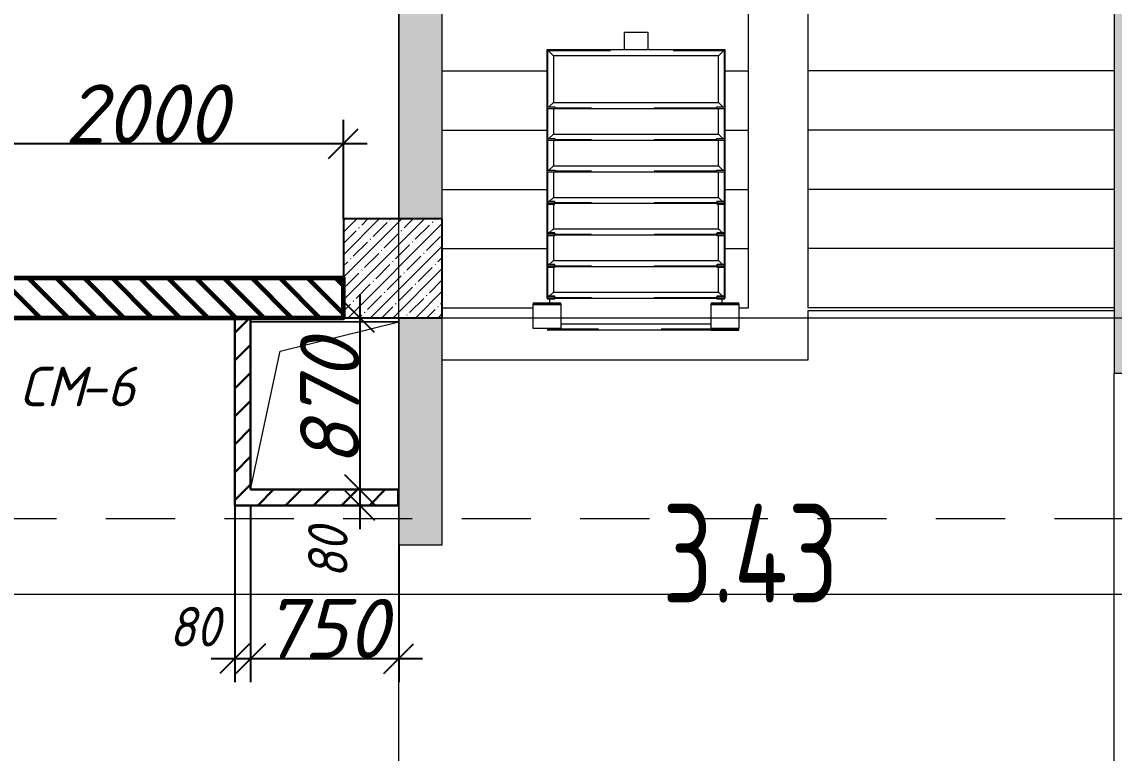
# Model space of a CAD drawing. Header units: millimetres. Extents: x 12986 to 523328, y -9759 to 30092.
# Drawn here: x 514733 to 520261, y 7326 to 11029 of the extents above; entities that cross this region are included whole.
import ezdxf

# ---------------------------------------------------------------- set-up
doc = ezdxf.new("R2010")
doc.units = ezdxf.units.MM
doc.linetypes.add('01 Штриховая _4 мм_', pattern=[600, 350, -250])
doc.linetypes.add('Штрих', pattern=[635, 317.5, -317.5])
for name, color, linetype, lineweight in [('1) ПГП Зеленый', 3, 'Continuous', 30), ('3) РАсчет Зел', 3, 'Continuous', 30), ('5) Блок ячеистый', 160, 'Continuous', 60), ('A-ANNO-DIMS', 7, 'Continuous', 9), ('A-AREA-IDEN', 7, 'Continuous', 9), ('A-FLOR', 7, 'Continuous', 9), ('A-GENM', 7, 'Continuous', 9), ('A-GENM-1', 7, 'Continuous', 25), ('A-GENM-HDLN', 7, 'Штрих', 5), ('A-GENM-IDEN', 7, 'Continuous', 9), ('A-WALL-FNSH-2', 7, 'Continuous', 5), ('G-ANNO-SYMB-1', 7, '01 Штриховая _4 мм_', 9), ('I-WALL', 7, 'Continuous', 5), ('S-COLS', 7, 'Continuous', 9), ('S-COLS-1', 7, 'Continuous', 5), ('S-COLS-2', 7, 'Continuous', 25), ('S-STRS-1', 7, 'Continuous', 9), ('Оси-1', 7, 'Continuous', 20)]:
    doc.layers.add(name, color=color, linetype=linetype, lineweight=lineweight)
for name, color, linetype, lineweight, true_color in [('A-WALL-3', 7, 'Continuous', 5, 0x000000), ('A-WALL-4', 7, 'Continuous', 25, 0x000000), ('A-WALL-FNSH-3', 7, 'Continuous', 13, 0x008000), ('A-WALL-PATT-2', 7, 'Continuous', 5, 0xce0000)]:
    doc.layers.add(name, color=color, linetype=linetype, lineweight=lineweight, true_color=true_color)
doc.styles.add('ISOCPEUR_I_2', font='isocpeui.ttf', dxfattribs={"height": 300})
doc.styles.add('ISOCPEUR_I_3', font='isocpeui.ttf', dxfattribs={"width": 0.9, "height": 200})
doc.styles.add('СПДС', font='ГОСТ тип А.ttf', dxfattribs={"width": 0.9})
doc.dimstyles.new('ISO-2_0_0_9К_СРЕДНИЙ_1', dxfattribs={"dimscale": 304.8, "dimtxt": 199.196235, "dimasz": 0.492126, "dimexe": 0.393701, "dimexo": 0, "dimgap": 0, "dimtad": 1, "dimdec": 0, "dimzin": 0, "dimdsep": 46, "dimtxsty": 'ISOCPEUR_I_3', "dimblk1": 'OBLIQUE', "dimblk2": 'OBLIQUE', "dimsah": 1, "dimcen": 0.09, "dimdle": 0.393701, "dimazin": 0, "dimtfac": 1, "dimtdec": 4, "dimtix": 1, "dimtmove": 2, "dimatfit": 3, "dimfxl": 1, "dimtvp": 1, "dimtolj": 1, "dimtzin": 0, "dimarcsym": 2})
doc.dimstyles.new('ISO-2_0_0_9К_СРЕДНИЙ_2', dxfattribs={"dimscale": 304.8, "dimtxt": 199.196235, "dimasz": 0.492126, "dimexe": 0.393701, "dimexo": 0, "dimgap": 0, "dimtad": 1, "dimdec": 0, "dimzin": 0, "dimdsep": 46, "dimtxsty": 'ISOCPEUR_I_2', "dimblk1": 'OBLIQUE', "dimblk2": 'OBLIQUE', "dimsah": 1, "dimcen": 0.09, "dimdle": 0.393701, "dimazin": 0, "dimtfac": 1, "dimtdec": 4, "dimtix": 1, "dimtmove": 0, "dimatfit": 3, "dimfxl": 1, "dimtvp": 1, "dimtolj": 1, "dimtzin": 0, "dimarcsym": 2})
pattern_1 = [(45, (395430.81, -3869.25), (-57.024626, 57.024626), []), (45, (395487.83, -3869.25), (-57.024626, 57.024626), [100.806, -20.161, 3.353, -16.808])]
pattern_2 = [(45, (395430.81, -3869.25), (-70.71068, 70.71068), [])]

# ---------------------------------------------------------------- blocks, each defined once
blk = doc.blocks.new('ОМ_Полоса_Трапеция прямоугольная_Прокат_ГОСТ 103-2006 - ОМ_Полоса_Трапеция прямоугольная_Прокат_ГОСТ 103-2006-21111644-АР1_1_Кладочный план 3 этажа')
at = {"layer": 'A-GENM'}
for p, q in [((122820, 14457.4), (122820, 14467.4)), ((122820, 14467.4), (122860, 14467.4)), ((122860, 14457.4), (122820, 14457.4)), ((122860, 14467.4), (122860, 14457.4))]:
    blk.add_line(p, q, dxfattribs=at)
blk = doc.blocks.new('ОМ_Полоса_Трапеция прямоугольная_Прокат_ГОСТ 103-2006 - ОМ_Полоса_Трапеция прямоугольная_Прокат_ГОСТ 103-2006-V3-АР1_1_Кладочный план 3 этажа')
at = {"layer": 'A-GENM-1'}
for p, q in [((122820, 13987.4), (122820, 13977.4)), ((122860, 13987.4), (122820, 13987.4)), ((122860, 13977.4), (122860, 13987.4)), ((122820, 13977.4), (122860, 13977.4))]:
    blk.add_line(p, q, dxfattribs=at)
blk = doc.blocks.new('ОМ_Полоса_Трапеция прямоугольная_Прокат_ГОСТ 103-2006 - ОМ_Полоса_Трапеция прямоугольная_Прокат_ГОСТ 103-2006-V4-АР1_1_Кладочный план 3 этажа')
at = {"layer": 'A-GENM-1'}
for p, q in [((122820, 13827.4), (122820, 13817.4)), ((122860, 13827.4), (122820, 13827.4)), ((122860, 13817.4), (122860, 13827.4)), ((122820, 13817.4), (122860, 13817.4))]:
    blk.add_line(p, q, dxfattribs=at)
blk = doc.blocks.new('ОМ_Полоса_Трапеция прямоугольная_Прокат_ГОСТ 103-2006 - ОМ_Полоса_Трапеция прямоугольная_Прокат_ГОСТ 103-2006-V5-АР1_1_Кладочный план 3 этажа')
at = {"layer": 'A-GENM-1'}
for p, q in [((122820, 13667.4), (122820, 13657.4)), ((122860, 13667.4), (122820, 13667.4)), ((122820, 13657.4), (122860, 13657.4)), ((122860, 13657.4), (122860, 13667.4))]:
    blk.add_line(p, q, dxfattribs=at)
blk = doc.blocks.new('ОМ_Полоса_Трапеция прямоугольная_Прокат_ГОСТ 103-2006 - ОМ_Полоса_Трапеция прямоугольная_Прокат_ГОСТ 103-2006-V6-АР1_1_Кладочный план 3 этажа')
at = {"layer": 'A-GENM-1'}
for p, q in [((122820, 13507.4), (122820, 13497.4)), ((122860, 13507.4), (122820, 13507.4)), ((122820, 13497.4), (122860, 13497.4)), ((122860, 13497.4), (122860, 13507.4))]:
    blk.add_line(p, q, dxfattribs=at)
blk = doc.blocks.new('ОМ_Полоса_Прокат_ГОСТ 103-2006 - ОМ_Полоса_Прокат_ГОСТ 103-2006-22193251-АР1_1_Кладочный план 3 этажа')
at = {"layer": 'A-GENM'}
for p, q in [((122930, 13340.4), (122790, 13340.4)), ((122790, 13340.4), (122790, 13337.4)), ((122790, 13337.4), (122930, 13337.4)), ((122930, 13337.4), (122930, 13340.4))]:
    blk.add_line(p, q, dxfattribs=at)
blk = doc.blocks.new('ОМ_Полоса_Прокат_ГОСТ 103-2006 - ОМ_Полоса_Прокат_ГОСТ 103-2006-33014636-АР1_1_Кладочный план 3 этажа')
at = {"layer": 'A-GENM'}
for p, q in [((122790, 13344.9), (122790, 13468.1)), ((122930, 13468.1), (122930, 13344.9)), ((122930, 13344.9), (122790, 13344.9))]:
    blk.add_line(p, q, dxfattribs=at)
at = {"layer": 'A-GENM-1'}
for p, q in [((122790, 13471.5), (122790, 13468.1)), ((122930, 13471.5), (122790, 13471.5)), ((122790, 13468.1), (122930, 13468.1)), ((122930, 13468.1), (122930, 13471.5))]:
    blk.add_line(p, q, dxfattribs=at)
blk = doc.blocks.new('ОМ_Полоса_Трапеция прямоугольная_Прокат_ГОСТ 103-2006 - ОМ_Полоса_Трапеция прямоугольная_Прокат_ГОСТ 103-2006-21111686-АР1_1_Кладочный план 3 этажа')
at = {"layer": 'A-GENM'}
for p, q in [((121960, 14467.4), (122000, 14467.4)), ((121960, 14457.4), (121960, 14467.4)), ((122000, 14457.4), (121960, 14457.4)), ((122000, 14467.4), (122000, 14457.4))]:
    blk.add_line(p, q, dxfattribs=at)
blk = doc.blocks.new('ОМ_Полоса_Трапеция прямоугольная_Прокат_ГОСТ 103-2006 - ОМ_Полоса_Трапеция прямоугольная_Прокат_ГОСТ 103-2006-V7-АР1_1_Кладочный план 3 этажа')
at = {"layer": 'A-GENM-1'}
for p, q in [((122000, 13987.4), (121960, 13987.4)), ((121960, 13987.4), (121960, 13977.4)), ((122000, 13977.4), (122000, 13987.4)), ((121960, 13977.4), (122000, 13977.4))]:
    blk.add_line(p, q, dxfattribs=at)
blk = doc.blocks.new('ОМ_Полоса_Трапеция прямоугольная_Прокат_ГОСТ 103-2006 - ОМ_Полоса_Трапеция прямоугольная_Прокат_ГОСТ 103-2006-V8-АР1_1_Кладочный план 3 этажа')
at = {"layer": 'A-GENM-1'}
for p, q in [((122000, 13827.4), (121960, 13827.4)), ((121960, 13827.4), (121960, 13817.4)), ((122000, 13817.4), (122000, 13827.4)), ((121960, 13817.4), (122000, 13817.4))]:
    blk.add_line(p, q, dxfattribs=at)
blk = doc.blocks.new('ОМ_Полоса_Трапеция прямоугольная_Прокат_ГОСТ 103-2006 - ОМ_Полоса_Трапеция прямоугольная_Прокат_ГОСТ 103-2006-V9-АР1_1_Кладочный план 3 этажа')
at = {"layer": 'A-GENM-1'}
for p, q in [((122000, 13667.4), (121960, 13667.4)), ((121960, 13667.4), (121960, 13657.4)), ((121960, 13657.4), (122000, 13657.4)), ((122000, 13657.4), (122000, 13667.4))]:
    blk.add_line(p, q, dxfattribs=at)
blk = doc.blocks.new('ОМ_Полоса_Трапеция прямоугольная_Прокат_ГОСТ 103-2006 - ОМ_Полоса_Трапеция прямоугольная_Прокат_ГОСТ 103-2006-V10-АР1_1_Кладочный план 3 этажа')
at = {"layer": 'A-GENM-1'}
for p, q in [((122000, 13507.4), (121960, 13507.4)), ((121960, 13507.4), (121960, 13497.4)), ((121960, 13497.4), (122000, 13497.4)), ((122000, 13497.4), (122000, 13507.4))]:
    blk.add_line(p, q, dxfattribs=at)
blk = doc.blocks.new('ОМ_Полоса_Прокат_ГОСТ 103-2006 - ОМ_Полоса_Прокат_ГОСТ 103-2006-33014637-АР1_1_Кладочный план 3 этажа')
at = {"layer": 'A-GENM'}
for p, q in [((121890, 13344.9), (121890, 13468.1)), ((122030, 13468.1), (122030, 13344.9)), ((122030, 13344.9), (121890, 13344.9))]:
    blk.add_line(p, q, dxfattribs=at)
at = {"layer": 'A-GENM-1'}
for p, q in [((122030, 13471.5), (121890, 13471.5)), ((121890, 13471.5), (121890, 13468.1)), ((121890, 13468.1), (122030, 13468.1)), ((122030, 13468.1), (122030, 13471.5))]:
    blk.add_line(p, q, dxfattribs=at)
blk = doc.blocks.new('ОМ_Труба_ГОСТ 8639-82 - ОМ_Труба_ГОСТ 8639-82-21111694-АР1_1_Кладочный план 3 этажа')
at = {"layer": 'A-GENM'}
for p, q in [((122350, 14846.1), (122470, 14846.1)), ((122350, 14846.1), (122350, 14757.4)), ((122470, 14846.1), (122470, 14757.4))]:
    blk.add_line(p, q, dxfattribs=at)
blk = doc.blocks.new('ОМ_Уголок_ГОСТ 8509-93 - ОМ_Уголок_ГОСТ 8509-93-30770152-АР1_1_Кладочный план 3 этажа')
at = {"layer": 'A-GENM'}
for p, q in [((0, 0), (32, 32)), ((0, 0), (900, 0)), ((868, 32), (32, 32)), ((868, 32), (900, 0))]:
    blk.add_line(p, q, dxfattribs=at)
at = {"layer": 'A-GENM-HDLN'}
blk.add_line((4, 4), (896, 4), dxfattribs=at)
blk = doc.blocks.new('ОМ_Уголок_ГОСТ 8509-93 - ОМ_Уголок_ГОСТ 8509-93-V11-АР1_1_Кладочный план 3 этажа')
at = {"layer": 'A-GENM'}
for p, q in [((10, 10), (32, 32)), ((868, 32), (32, 32)), ((40, 0), (860, 0)), ((868, 32), (890, 10))]:
    blk.add_line(p, q, dxfattribs=at)
at = {"layer": 'A-GENM-HDLN'}
blk.add_line((40, 4), (860, 4), dxfattribs=at)
blk = doc.blocks.new('ОМ_Уголок_ГОСТ 8509-93 - ОМ_Уголок_ГОСТ 8509-93-30770153-АР1_1_Кладочный план 3 этажа')
at = {"layer": 'A-GENM'}
for p, q in [((10, 10), (32, 32)), ((10, 0), (300, 0)), ((268, 32), (32, 32)), ((268, 32), (300, 0))]:
    blk.add_line(p, q, dxfattribs=at)
at = {"layer": 'A-GENM-HDLN'}
blk.add_line((10, 4), (296, 4), dxfattribs=at)
blk = doc.blocks.new('ОМ_Уголок_ГОСТ 8509-93 - ОМ_Уголок_ГОСТ 8509-93-V12-АР1_1_Кладочный план 3 этажа')
at = {"layer": 'A-GENM'}
for p, q in [((0, 0), (32, 32)), ((0, 0), (290, 0)), ((268, 32), (32, 32)), ((268, 32), (290, 10))]:
    blk.add_line(p, q, dxfattribs=at)
at = {"layer": 'A-GENM-HDLN'}
blk.add_line((4, 4), (290, 4), dxfattribs=at)
blk = doc.blocks.new('ОМ_Уголок_ГОСТ 8509-93 - ОМ_Уголок_ГОСТ 8509-93-V13-АР1_1_Кладочный план 3 этажа')
at = {"layer": 'A-GENM'}
for p, q in [((10, 10), (32, 32)), ((10, 0), (160, 0)), ((160, 32), (32, 32))]:
    blk.add_line(p, q, dxfattribs=at)
at = {"layer": 'A-GENM-HDLN'}
blk.add_line((10, 4), (160, 4), dxfattribs=at)
blk = doc.blocks.new('ОМ_Уголок_ГОСТ 8509-93 - ОМ_Уголок_ГОСТ 8509-93-V14-АР1_1_Кладочный план 3 этажа')
at = {"layer": 'A-GENM'}
for p, q in [((268, 32), (140, 32)), ((140, 0), (290, 0)), ((268, 32), (290, 10))]:
    blk.add_line(p, q, dxfattribs=at)
at = {"layer": 'A-GENM-HDLN'}
blk.add_line((140, 4), (290, 4), dxfattribs=at)
blk = doc.blocks.new('ОМ_Лист ПВ_ТУ 36_26_II-5-89 - ОМ_Лист ПВ_ТУ 36_26_II-5-89-21111700-АР1_1_Кладочный план 3 этажа')
at = {"layer": 'A-GENM'}
for p, q in [((0, 15.9), (0, -10)), ((870, -10), (870, 15.9))]:
    blk.add_line(p, q, dxfattribs=at)
blk = doc.blocks.new('ОМ_Уголок_ГОСТ 8509-93 - ОМ_Уголок_ГОСТ 8509-93-V15-АР1_1_Кладочный план 3 этажа')
at = {"layer": 'A-GENM'}
for p, q in [((3, 3), (7.4, 7.4)), ((830, 32), (70, 32)), ((70, 0), (900, 0)), ((892.6, 7.4), (900, 0))]:
    blk.add_line(p, q, dxfattribs=at)
at = {"layer": 'A-GENM-HDLN'}
blk.add_line((4, 4), (896, 4), dxfattribs=at)
blk = doc.blocks.new('AR_Отверстие прямоугольное _в плите_ - AR_Отверстие прямоугольное _в плите_-27110085-АР1_1_Кладочный план 3 этажа')
at = {"layer": 'A-GENM'}
for p, q in [((375, 425), (-375, 425)), ((-225, 275), (375, 425)), ((-375, -425), (-225, 275)), ((370, -425), (375, -425))]:
    blk.add_line(p, q, dxfattribs=at)
blk = doc.blocks.new('Колонна_Несущая_Прямоугольное сечение - Вн_ЖБ_500х500-V110-АР1_1_Кладочный план 3 этажа')
at = {"layer": 'S-COLS-1'}
h = blk.add_hatch(dxfattribs=at)
h.set_pattern_fill('FP_99', color=256, style=0, pattern_type=2)
h.set_pattern_definition([(45, (-121180, -13650), (-57.024626, 57.024626), []), (45, (-121122.975, -13650), (-57.024626, 57.024626), [100.806, -20.161, 3.353, -16.808])])
h.paths.add_polyline_path([(-250, -250), (250, -250), (250, 250), (-250, 250), (-250, 151.8)], flags=0)
at = {"layer": 'S-COLS-2'}
for p, q in [((250, 250), (-250, 250)), ((-250, 250), (-250, -250)), ((250, -250), (250, 250)), ((-250, -250), (250, -250))]:
    blk.add_line(p, q, dxfattribs=at)
blk = doc.blocks.new('_Oblique')
at = {"color": 0, "linetype": 'ByBlock', "lineweight": -2}
blk.add_line((-0.5, -0.5), (0.5, 0.5), dxfattribs=at)
blk = doc.blocks.new('*D3504')
at = {"layer": 'A-ANNO-DIMS', "color": 0, "lineweight": -2, "transparency": 16777216}
for p, q in [((516443.2, 9650.7), (516443.2, 8540.7)), ((516360.8, 9530.7), (516563.2, 9530.7)), ((516549.3, 8660.7), (516323.2, 8660.7))]:
    blk.add_line(p, q, dxfattribs=at)
at = {"layer": 'Defpoints', "color": 0, "transparency": 16777216}
for p in [(516360.8, 9530.7), (516443.2, 8660.7), (516549.3, 8660.7)]:
    blk.add_point(p, dxfattribs=at)
at = {"layer": 'A-ANNO-DIMS', "color": 0, "lineweight": -2, "transparency": 16777216, "xscale": 150, "yscale": 150, "zscale": 150}
for p, rotation in [((516443.2, 9530.7), 90), ((516443.2, 8660.7), 270)]:
    blk.add_blockref('_Oblique', p, dxfattribs=dict(at, rotation=rotation))
at = {"layer": 'A-ANNO-DIMS', "color": 0, "transparency": 16777216, "insert": (516291.3, 9095.7), "char_height": 300, "width": 455.087, "attachment_point": 5, "rotation": 90, "style": 'ISOCPEUR_I_2'}
blk.add_mtext('\\A1;870', dxfattribs=at)
blk = doc.blocks.new('*D3505')
at = {"layer": 'A-ANNO-DIMS', "color": 0, "lineweight": -2, "transparency": 16777216}
for p, q in [((516443.2, 8780.7), (516443.2, 8460.7)), ((516549.3, 8660.7), (516323.2, 8660.7)), ((516549.3, 8580.7), (516323.2, 8580.7))]:
    blk.add_line(p, q, dxfattribs=at)
at = {"layer": 'Defpoints', "color": 0, "transparency": 16777216}
for p in [(516549.3, 8660.7), (516443.2, 8580.7), (516549.3, 8580.7)]:
    blk.add_point(p, dxfattribs=at)
at = {"layer": 'A-ANNO-DIMS', "color": 0, "lineweight": -2, "transparency": 16777216, "xscale": 150, "yscale": 150, "zscale": 150}
for p, rotation in [((516443.2, 8660.7), 90), ((516443.2, 8580.7), 270)]:
    blk.add_blockref('_Oblique', p, dxfattribs=dict(at, rotation=rotation))
at = {"layer": 'A-ANNO-DIMS', "color": 0, "transparency": 16777216, "insert": (516181.9, 8210.8), "char_height": 200, "width": 303.391, "attachment_point": 1, "rotation": 90, "line_spacing_factor": 1.149209, "style": 'ISOCPEUR_I_3'}
blk.add_mtext('\\A1;80', dxfattribs=at)
blk = doc.blocks.new('*D3506')
at = {"layer": 'A-ANNO-DIMS', "color": 0, "lineweight": -2, "transparency": 16777216}
for p, q in [((515810.8, 8580.7), (515810.8, 7685.1)), ((515890.8, 8577.7), (515890.8, 7685.1)), ((515690.8, 7805.1), (516010.8, 7805.1))]:
    blk.add_line(p, q, dxfattribs=at)
at = {"layer": 'Defpoints', "color": 0, "transparency": 16777216}
for p in [(515810.8, 8580.7), (515890.8, 8577.7), (515890.8, 7805.1)]:
    blk.add_point(p, dxfattribs=at)
at = {"layer": 'A-ANNO-DIMS', "color": 0, "lineweight": -2, "transparency": 16777216, "xscale": 150, "yscale": 150, "zscale": 150, "rotation": 180}
blk.add_blockref('_Oblique', (515810.8, 7805.1), dxfattribs=at)
at = {"layer": 'A-ANNO-DIMS', "color": 0, "lineweight": -2, "transparency": 16777216, "xscale": 150, "yscale": 150, "zscale": 150}
blk.add_blockref('_Oblique', (515890.8, 7805.1), dxfattribs=at)
at = {"layer": 'A-ANNO-DIMS', "color": 0, "transparency": 16777216, "insert": (515477.6, 8066.4), "char_height": 200, "width": 303.391, "attachment_point": 1, "line_spacing_factor": 1.149209, "style": 'ISOCPEUR_I_3'}
blk.add_mtext('\\A1;80', dxfattribs=at)
blk = doc.blocks.new('*D3507')
at = {"layer": 'A-ANNO-DIMS', "color": 0, "lineweight": -2, "transparency": 16777216}
for p, q in [((515890.8, 8577.7), (515890.8, 7685.1)), ((516640.8, 8377.6), (516640.8, 7685.1)), ((515770.8, 7805.1), (516760.8, 7805.1))]:
    blk.add_line(p, q, dxfattribs=at)
at = {"layer": 'Defpoints', "color": 0, "transparency": 16777216}
for p in [(515890.8, 8577.7), (516640.8, 8377.6), (516640.8, 7805.1)]:
    blk.add_point(p, dxfattribs=at)
at = {"layer": 'A-ANNO-DIMS', "color": 0, "lineweight": -2, "transparency": 16777216, "xscale": 150, "yscale": 150, "zscale": 150, "rotation": 180}
blk.add_blockref('_Oblique', (515890.8, 7805.1), dxfattribs=at)
at = {"layer": 'A-ANNO-DIMS', "color": 0, "lineweight": -2, "transparency": 16777216, "xscale": 150, "yscale": 150, "zscale": 150}
blk.add_blockref('_Oblique', (516640.8, 7805.1), dxfattribs=at)
at = {"layer": 'A-ANNO-DIMS', "color": 0, "transparency": 16777216, "insert": (516265.8, 7957), "char_height": 300, "width": 455.087, "attachment_point": 5, "style": 'ISOCPEUR_I_2'}
blk.add_mtext('\\A1;750', dxfattribs=at)
blk = doc.blocks.new('*D3840')
at = {"layer": 'A-ANNO-DIMS', "color": 0, "lineweight": -2, "transparency": 16777216}
for p, q in [((514361.3, 9738.7), (514361.3, 10532.4)), ((516360.8, 10030.7), (516360.8, 10532.4)), ((514241.3, 10412.4), (516480.8, 10412.4))]:
    blk.add_line(p, q, dxfattribs=at)
at = {"layer": 'Defpoints', "color": 0, "transparency": 16777216}
for p in [(516360.8, 10412.4), (516360.8, 10030.7), (514361.3, 9738.7)]:
    blk.add_point(p, dxfattribs=at)
at = {"layer": 'A-ANNO-DIMS', "color": 0, "lineweight": -2, "transparency": 16777216, "xscale": 150, "yscale": 150, "zscale": 150, "rotation": 180}
blk.add_blockref('_Oblique', (514361.3, 10412.4), dxfattribs=at)
at = {"layer": 'A-ANNO-DIMS', "color": 0, "lineweight": -2, "transparency": 16777216, "xscale": 150, "yscale": 150, "zscale": 150}
blk.add_blockref('_Oblique', (516360.8, 10412.4), dxfattribs=at)
at = {"layer": 'A-ANNO-DIMS', "color": 0, "transparency": 16777216, "insert": (515361, 10562.4), "char_height": 300, "width": 606.782, "attachment_point": 5, "style": 'ISOCPEUR_I_2'}
blk.add_mtext('\\A1;2000', dxfattribs=at)

msp = doc.modelspace()

# ---------------------------------------------------------------- hatches: boundary and pattern name
h = msp.add_hatch()
h.set_pattern_fill('FP_4', color=256, style=0, pattern_type=2)
h.set_pattern_definition(pattern_1)
h.paths.add_polyline_path([(516640.80855, 6510.74642), (516860.80855, 6510.74642), (516860.80855, 6930.74642), (516640.80855, 6930.74642)], flags=0)
h.paths.add_polyline_path([(516640.80855, 8380.74642), (516860.80855, 8380.74642), (516860.80854, 9530.74642), (516640.80855, 9530.74642), (516640.80855, 8502.53507)], flags=0)
h.paths.add_polyline_path([(516807.81585, 10030.74642), (516860.80854, 10030.74642), (516860.80854, 14730.74641), (516640.80855, 14730.74641), (516640.80855, 10030.74642)], flags=0)
at = {"layer": '1) ПГП Зеленый'}
h = msp.add_hatch(dxfattribs=at)
h.set_pattern_fill('FP_5', color=256, style=0, pattern_type=2)
h.set_pattern_definition(pattern_2)
h.paths.add_polyline_path([(515890.80855, 8580.74642), (515890.80855, 9530.74642), (515810.80855, 9530.74642), (515810.80855, 8580.74642)], flags=0)
h = msp.add_hatch(dxfattribs=at)
h.set_pattern_fill('FP_5', color=256, style=0, pattern_type=2)
h.set_pattern_definition(pattern_2)
h.paths.add_polyline_path([(515890.80855, 8580.74642), (516635.80855, 8580.74642), (516635.80855, 8660.74642), (515890.80855, 8660.74642)], flags=0)
at = {"layer": '5) Блок ячеистый'}
h = msp.add_hatch(dxfattribs=at)
h.set_pattern_fill('FP_1', color=256, style=0, pattern_type=2)
h.set_pattern_definition([(135, (395430.81, -3869.25), (-70.71068, -70.71068), [])])
h.paths.add_polyline_path([(516216.04229, 9530.74642), (516360.80854, 9530.74642), (516360.80854, 9730.74642), (514361.25724, 9730.74642), (514361.25724, 9530.74642), (515890.80855, 9530.74642)], flags=0)
h.paths.add_polyline_path([(511530.80852, 9530.74642), (512911.25724, 9530.74642), (512911.25724, 9730.74642), (511530.80852, 9730.74642)], flags=0)
at = {"layer": 'A-WALL-PATT-2'}
h = msp.add_hatch(dxfattribs=at)
h.set_pattern_fill('FP_4', color=256, style=0, pattern_type=2)
h.set_pattern_definition(pattern_1)
h.paths.add_polyline_path([(520510.80855, 6730.74642), (520510.80855, 6950.74651), (520260.80855, 6950.74651), (520260.80855, 6730.74642)], flags=0)
h.paths.add_polyline_path([(520260.80855, 9250.74651), (520510.80855, 9250.74651), (520510.80855, 17530.74642), (520260.80855, 17530.74642), (520260.80855, 14222.381)], flags=0)

# ---------------------------------------------------------------- linework, layer by layer
at = {"layer": '1) ПГП Зеленый'}
for p, q in [((515890.80855, 8660.74642), (515890.80855, 9530.74642)), ((515810.80855, 8580.74642), (516635.80855, 8580.74642))]:
    msp.add_line(p, q, dxfattribs=at)
at = {"layer": '3) РАсчет Зел'}
for p, q in [((515810.80855, 9530.74642), (515810.80855, 8580.74642)), ((516635.80855, 8660.74642), (515890.80855, 8660.74642))]:
    msp.add_line(p, q, dxfattribs=at)
at = {"layer": '5) Блок ячеистый'}
msp.add_lwpolyline([(514361.25724, 9530.74641), (516360.80854, 9530.74641), (516360.80854, 9730.74642), (514361.25724, 9730.74642)], close=True, dxfattribs=at)
at = {"layer": 'A-FLOR'}
for p, q in [((520260.80855, 9565.74641), (518710.94443, 9565.74641)), ((518710.94443, 9565.74641), (518710.94443, 9315.74642)), ((515890.80855, 9510.74642), (516640.80855, 9510.74642)), ((518710.94443, 9315.74642), (516860.80855, 9315.74642)), ((516640.80855, 8660.74642), (516635.80855, 8660.74642))]:
    msp.add_line(p, q, dxfattribs=at)
at = {"layer": 'A-WALL-3'}
for p, q in [((520260.80855, 14980.74641), (520260.80855, 9250.74651)), ((516640.80855, 14730.74641), (516640.80855, 10030.74642)), ((516860.80855, 10030.74642), (516860.80855, 14730.74641)), ((516640.80855, 9530.74642), (516640.80855, 8380.74642)), ((516860.80855, 8380.74642), (516860.80855, 9530.74642)), ((520260.80855, 9250.74651), (520510.80855, 9250.74651)), ((516640.80855, 8380.74642), (516860.80855, 8380.74642))]:
    msp.add_line(p, q, dxfattribs=at)
at = {"layer": 'A-WALL-4'}
msp.add_line((515890.80855, 9530.74642), (515810.80855, 9530.74642), dxfattribs=at)
at = {"layer": 'A-WALL-FNSH-2'}
for p, q in [((516360.80854, 9730.74642), (514430.25724, 9730.74642)), ((514430.25724, 9530.74642), (515810.80855, 9530.74642)), ((515890.80855, 9530.74642), (516360.80854, 9530.74642))]:
    msp.add_line(p, q, dxfattribs=at)
at = {"layer": 'A-WALL-FNSH-3'}
msp.add_line((516635.80855, 8580.74642), (516635.80855, 8660.74642), dxfattribs=at)
at = {"layer": 'G-ANNO-SYMB-1'}
msp.add_line((438359.01269, 8514.02489), (522235.85803, 8514.02489), dxfattribs=at)
at = {"layer": 'I-WALL'}
msp.add_line((520260.80855, 6950.74651), (520260.80855, 9250.74651), dxfattribs=at)
at = {"layer": 'S-STRS-1'}
for p, q in [((518410.80855, 10780.74641), (518410.80855, 11080.74641)), ((518710.80855, 11080.74641), (518710.80855, 10780.74641)), ((516860.80855, 10780.74641), (517390.80857, 10780.74641)), ((516860.80855, 10780.74641), (517390.80857, 10780.74641)), ((518290.80857, 10780.74641), (518410.80855, 10780.74641)), ((518290.80857, 10780.74641), (518410.80855, 10780.74641)), ((518410.80855, 10480.74641), (518410.80855, 10780.74641)), ((518710.80855, 10780.74641), (518710.80855, 10480.74641)), ((520260.80855, 10780.74641), (518710.80855, 10780.74641)), ((520260.80855, 10780.74641), (518710.80855, 10780.74641)), ((516860.80855, 10480.74641), (517390.80857, 10480.74641)), ((516860.80855, 10480.74641), (517390.80857, 10480.74641)), ((518290.80857, 10480.74641), (518410.80855, 10480.74641)), ((518290.80857, 10480.74641), (518410.80855, 10480.74641)), ((518410.80855, 10180.74641), (518410.80855, 10480.74641)), ((518710.80855, 10480.74641), (518710.80855, 10180.74641)), ((520260.80855, 10480.74641), (518710.80855, 10480.74641)), ((520260.80855, 10480.74641), (518710.80855, 10480.74641)), ((516860.80855, 10180.74641), (517390.80857, 10180.74641)), ((516860.80855, 10180.74641), (517390.80857, 10180.74641)), ((518290.80857, 10180.74641), (518410.80855, 10180.74641)), ((518290.80857, 10180.74641), (518410.80855, 10180.74641)), ((518410.80855, 9880.74641), (518410.80855, 10180.74641)), ((518710.80855, 10180.74641), (518710.80855, 9880.74641)), ((520260.80855, 10180.74641), (518710.80855, 10180.74641)), ((520260.80855, 10180.74641), (518710.80855, 10180.74641)), ((516860.80855, 9880.74641), (517390.80857, 9880.74641)), ((516860.80855, 9880.74641), (517390.80857, 9880.74641)), ((518290.80857, 9880.74641), (518410.80855, 9880.74641)), ((518290.80857, 9880.74641), (518410.80855, 9880.74641)), ((518410.80855, 9580.74641), (518410.80855, 9880.74641)), ((518710.80855, 9880.74641), (518710.80855, 9580.74641)), ((520260.80855, 9880.74641), (518710.80855, 9880.74641)), ((520260.80855, 9880.74641), (518710.80855, 9880.74641)), ((516860.80855, 9580.74641), (517320.80857, 9580.74641)), ((516860.80855, 9580.74641), (517320.80857, 9580.74641)), ((518360.80857, 9580.74641), (518410.80855, 9580.74641)), ((518360.80857, 9580.74641), (518410.80855, 9580.74641)), ((520260.80855, 9580.74641), (518710.80855, 9580.74641))]:
    msp.add_line(p, q, dxfattribs=at)
at = {"layer": 'Оси-1'}
for p, q in [((516640.80852, -8019.25359), (516640.80852, 24767.68957)), ((389220.80855, 9530.74641), (521382.43658, 9530.74641)), ((389220.80855, 8130.74641), (521382.43658, 8130.74641))]:
    msp.add_line(p, q, dxfattribs=at)

# ---------------------------------------------------------------- block references
at = {"layer": 'A-GENM'}
for name, p in [('ОМ_Труба_ГОСТ 8639-82 - ОМ_Труба_ГОСТ 8639-82-21111694-АР1_1_Кладочный план 3 этажа', (395430.80855, -3869.25359)), ('ОМ_Полоса_Трапеция прямоугольная_Прокат_ГОСТ 103-2006 - ОМ_Полоса_Трапеция прямоугольная_Прокат_ГОСТ 103-2006-21111686-АР1_1_Кладочный план 3 этажа', (395430.80855, -3869.25359)), ('ОМ_Полоса_Трапеция прямоугольная_Прокат_ГОСТ 103-2006 - ОМ_Полоса_Трапеция прямоугольная_Прокат_ГОСТ 103-2006-21111644-АР1_1_Кладочный план 3 этажа', (395430.80855, -3869.25359)), ('ОМ_Полоса_Трапеция прямоугольная_Прокат_ГОСТ 103-2006 - ОМ_Полоса_Трапеция прямоугольная_Прокат_ГОСТ 103-2006-21111686-АР1_1_Кладочный план 3 этажа', (395430.80855, -4029.25359)), ('ОМ_Полоса_Трапеция прямоугольная_Прокат_ГОСТ 103-2006 - ОМ_Полоса_Трапеция прямоугольная_Прокат_ГОСТ 103-2006-21111644-АР1_1_Кладочный план 3 этажа', (395430.80855, -4029.25359)), ('ОМ_Полоса_Трапеция прямоугольная_Прокат_ГОСТ 103-2006 - ОМ_Полоса_Трапеция прямоугольная_Прокат_ГОСТ 103-2006-21111686-АР1_1_Кладочный план 3 этажа', (395430.80855, -4189.25359)), ('ОМ_Полоса_Трапеция прямоугольная_Прокат_ГОСТ 103-2006 - ОМ_Полоса_Трапеция прямоугольная_Прокат_ГОСТ 103-2006-21111644-АР1_1_Кладочный план 3 этажа', (395430.80855, -4189.25359)), ('ОМ_Полоса_Трапеция прямоугольная_Прокат_ГОСТ 103-2006 - ОМ_Полоса_Трапеция прямоугольная_Прокат_ГОСТ 103-2006-V7-АР1_1_Кладочный план 3 этажа', (395430.80855, -3869.25359)), ('ОМ_Полоса_Трапеция прямоугольная_Прокат_ГОСТ 103-2006 - ОМ_Полоса_Трапеция прямоугольная_Прокат_ГОСТ 103-2006-V3-АР1_1_Кладочный план 3 этажа', (395430.80855, -3869.25359)), ('ОМ_Полоса_Трапеция прямоугольная_Прокат_ГОСТ 103-2006 - ОМ_Полоса_Трапеция прямоугольная_Прокат_ГОСТ 103-2006-V8-АР1_1_Кладочный план 3 этажа', (395430.80855, -3869.25359)), ('ОМ_Полоса_Трапеция прямоугольная_Прокат_ГОСТ 103-2006 - ОМ_Полоса_Трапеция прямоугольная_Прокат_ГОСТ 103-2006-V4-АР1_1_Кладочный план 3 этажа', (395430.80855, -3869.25359)), ('ОМ_Полоса_Трапеция прямоугольная_Прокат_ГОСТ 103-2006 - ОМ_Полоса_Трапеция прямоугольная_Прокат_ГОСТ 103-2006-V9-АР1_1_Кладочный план 3 этажа', (395430.80855, -3869.25359)), ('ОМ_Полоса_Трапеция прямоугольная_Прокат_ГОСТ 103-2006 - ОМ_Полоса_Трапеция прямоугольная_Прокат_ГОСТ 103-2006-V5-АР1_1_Кладочный план 3 этажа', (395430.80855, -3869.25359)), ('ОМ_Полоса_Трапеция прямоугольная_Прокат_ГОСТ 103-2006 - ОМ_Полоса_Трапеция прямоугольная_Прокат_ГОСТ 103-2006-V10-АР1_1_Кладочный план 3 этажа', (395430.80855, -3869.25359)), ('ОМ_Полоса_Трапеция прямоугольная_Прокат_ГОСТ 103-2006 - ОМ_Полоса_Трапеция прямоугольная_Прокат_ГОСТ 103-2006-V6-АР1_1_Кладочный план 3 этажа', (395430.80855, -3869.25359)), ('ОМ_Полоса_Прокат_ГОСТ 103-2006 - ОМ_Полоса_Прокат_ГОСТ 103-2006-33014637-АР1_1_Кладочный план 3 этажа', (395430.80855, -3869.25359)), ('ОМ_Полоса_Прокат_ГОСТ 103-2006 - ОМ_Полоса_Прокат_ГОСТ 103-2006-33014636-АР1_1_Кладочный план 3 этажа', (395430.80855, -3869.25359)), ('AR_Отверстие прямоугольное _в плите_ - AR_Отверстие прямоугольное _в плите_-27110085-АР1_1_Кладочный план 3 этажа', (516265.80855, 9085.74642)), ('ОМ_Полоса_Прокат_ГОСТ 103-2006 - ОМ_Полоса_Прокат_ГОСТ 103-2006-22193251-АР1_1_Кладочный план 3 этажа', (395430.80855, -3869.25359))]:
    msp.add_blockref(name, p, dxfattribs=at)
at = {"layer": 'A-GENM', "extrusion": (0, 0, -1)}
for name, p, rotation in [('ОМ_Уголок_ГОСТ 8509-93 - ОМ_Уголок_ГОСТ 8509-93-30770152-АР1_1_Кладочный план 3 этажа', (-517390.80857, 10888.19618), 180), ('ОМ_Уголок_ГОСТ 8509-93 - ОМ_Уголок_ГОСТ 8509-93-30770153-АР1_1_Кладочный план 3 этажа', (-517390.80857, 10588.19618), 90.00000000000064), ('ОМ_Уголок_ГОСТ 8509-93 - ОМ_Уголок_ГОСТ 8509-93-V12-АР1_1_Кладочный план 3 этажа', (-518290.80857, 10888.19618), 270.0000000000008), ('ОМ_Уголок_ГОСТ 8509-93 - ОМ_Уголок_ГОСТ 8509-93-V13-АР1_1_Кладочный план 3 этажа', (-517390.80857, 10428.19618), 90.00000000000064), ('ОМ_Уголок_ГОСТ 8509-93 - ОМ_Уголок_ГОСТ 8509-93-V14-АР1_1_Кладочный план 3 этажа', (-518290.80857, 10728.19618), 270.0000000000008), ('ОМ_Уголок_ГОСТ 8509-93 - ОМ_Уголок_ГОСТ 8509-93-V13-АР1_1_Кладочный план 3 этажа', (-517390.80857, 10268.19618), 90.00000000000064), ('ОМ_Уголок_ГОСТ 8509-93 - ОМ_Уголок_ГОСТ 8509-93-V14-АР1_1_Кладочный план 3 этажа', (-518290.80857, 10568.19618), 270.0000000000008), ('ОМ_Уголок_ГОСТ 8509-93 - ОМ_Уголок_ГОСТ 8509-93-V13-АР1_1_Кладочный план 3 этажа', (-517390.80857, 10108.19618), 90.00000000000064), ('ОМ_Уголок_ГОСТ 8509-93 - ОМ_Уголок_ГОСТ 8509-93-V14-АР1_1_Кладочный план 3 этажа', (-518290.80857, 10408.19618), 270.0000000000008), ('ОМ_Уголок_ГОСТ 8509-93 - ОМ_Уголок_ГОСТ 8509-93-V13-АР1_1_Кладочный план 3 этажа', (-517390.80857, 9948.19618), 90.00000000000064), ('ОМ_Уголок_ГОСТ 8509-93 - ОМ_Уголок_ГОСТ 8509-93-V14-АР1_1_Кладочный план 3 этажа', (-518290.80857, 10248.19618), 270.0000000000008), ('ОМ_Уголок_ГОСТ 8509-93 - ОМ_Уголок_ГОСТ 8509-93-V13-АР1_1_Кладочный план 3 этажа', (-517390.80857, 9788.19618), 90.00000000000064), ('ОМ_Уголок_ГОСТ 8509-93 - ОМ_Уголок_ГОСТ 8509-93-V14-АР1_1_Кладочный план 3 этажа', (-518290.80857, 10088.19618), 270.0000000000008), ('ОМ_Уголок_ГОСТ 8509-93 - ОМ_Уголок_ГОСТ 8509-93-V13-АР1_1_Кладочный план 3 этажа', (-517390.80857, 9628.19618), 90.00000000000064), ('ОМ_Уголок_ГОСТ 8509-93 - ОМ_Уголок_ГОСТ 8509-93-V14-АР1_1_Кладочный план 3 этажа', (-518290.80857, 9928.19618), 270.0000000000008), ('ОМ_Лист ПВ_ТУ 36_26_II-5-89 - ОМ_Лист ПВ_ТУ 36_26_II-5-89-21111700-АР1_1_Кладочный план 3 этажа', (-517405.80857, 9618.19618), 180)]:
    msp.add_blockref(name, p, dxfattribs=dict(at, rotation=rotation))
for name, p in [('ОМ_Уголок_ГОСТ 8509-93 - ОМ_Уголок_ГОСТ 8509-93-V11-АР1_1_Кладочный план 3 этажа', (-518290.80857, 10588.19618)), ('ОМ_Уголок_ГОСТ 8509-93 - ОМ_Уголок_ГОСТ 8509-93-V11-АР1_1_Кладочный план 3 этажа', (-518290.80857, 10428.19618)), ('ОМ_Уголок_ГОСТ 8509-93 - ОМ_Уголок_ГОСТ 8509-93-V11-АР1_1_Кладочный план 3 этажа', (-518290.80857, 10268.19618)), ('ОМ_Уголок_ГОСТ 8509-93 - ОМ_Уголок_ГОСТ 8509-93-V11-АР1_1_Кладочный план 3 этажа', (-518290.80857, 10108.19618)), ('ОМ_Уголок_ГОСТ 8509-93 - ОМ_Уголок_ГОСТ 8509-93-V11-АР1_1_Кладочный план 3 этажа', (-518290.80857, 9948.19618)), ('ОМ_Уголок_ГОСТ 8509-93 - ОМ_Уголок_ГОСТ 8509-93-V11-АР1_1_Кладочный план 3 этажа', (-518290.80857, 9788.19618)), ('ОМ_Уголок_ГОСТ 8509-93 - ОМ_Уголок_ГОСТ 8509-93-V11-АР1_1_Кладочный план 3 этажа', (-518290.80857, 9628.19618)), ('ОМ_Уголок_ГОСТ 8509-93 - ОМ_Уголок_ГОСТ 8509-93-V15-АР1_1_Кладочный план 3 этажа', (-518290.80857, 9468.19618))]:
    msp.add_blockref(name, p, dxfattribs=at)
at = {"layer": 'S-COLS'}
msp.add_blockref('Колонна_Несущая_Прямоугольное сечение - Вн_ЖБ_500х500-V110-АР1_1_Кладочный план 3 этажа', (516610.80854, 9780.74642), dxfattribs=at)

# ---------------------------------------------------------------- texts
at = {"layer": 'A-AREA-IDEN', "insert": (517974.50876, 8588.12784), "char_height": 500, "width": 1370.885625, "attachment_point": 1, "style": 'СПДС'}
msp.add_mtext('3.43', dxfattribs=at)
at = {"layer": 'A-GENM-IDEN', "char_height": 200, "attachment_point": 1, "style": 'ISOCPEUR_I_2'}
for s, insert, width in [('СМ', (514721.7767, 9282.4239), 367.9745625), ('-6', (515025.38607, 9282.4239), 317.46825)]:
    msp.add_mtext(s, dxfattribs=dict(at, insert=insert, width=width))

# ---------------------------------------------------------------- dimensions: what is measured, and where the dimension line sits
at = {"layer": 'A-ANNO-DIMS'}
for base, p1, p2, override, picture, middle in [((516360.80854, 10412.36536), (514361.25724, 9738.74642), (516360.80854, 10030.74642), {"dimpost": '<>', "dimfxl": 2020.759615}, '*D3840', (515361.03289, 10562.36536)), ((516640.80852, 7805.05983), (515890.80855, 8577.69842), (516640.80852, 8377.5732), {"dimpost": '<>', "dimfxl": 776.240974}, '*D3507', (516265.80853, 7956.99164))]:
    dim = msp.add_linear_dim(base=base, p1=p1, p2=p2, dimstyle='ISO-2_0_0_9К_СРЕДНИЙ_2', override=override, dxfattribs=at)
    dim.commit()
    dim.dimension.update_dxf_attribs({"geometry": picture, "text_midpoint": middle})
dim = msp.add_linear_dim(base=(516443.19956, 8660.74642), p1=(516360.80854, 9530.74642), p2=(516549.26558, 8660.74642), angle=90, dimstyle='ISO-2_0_0_9К_СРЕДНИЙ_2', override={"dimpost": '<>', "dimfxl": 890.17754}, dxfattribs=at)
dim.commit()
dim.dimension.update_dxf_attribs({"geometry": '*D3504', "text_midpoint": (516291.26774, 9095.74642)})
dim = msp.add_linear_dim(base=(516443.19956, 8580.74642), p1=(516549.26558, 8660.74642), p2=(516549.26558, 8580.74642), angle=90, dimstyle='ISO-2_0_0_9К_СРЕДНИЙ_1', override={"dimpost": '<>', "dimfxl": 80}, dxfattribs=at)
dim.commit()
dim.dimension.update_dxf_attribs({"geometry": '*D3505', "text_midpoint": (516315.24174, 8362.45867), "dimtype": 160, "text_rotation": 90})
dim = msp.add_linear_dim(base=(515890.80855, 7805.05983), p1=(515810.80855, 8580.74642), p2=(515890.80855, 8577.69842), dimstyle='ISO-2_0_0_9К_СРЕДНИЙ_1', override={"dimpost": '<>', "dimfxl": 80.058043}, dxfattribs=at)
dim.commit()
dim.dimension.update_dxf_attribs({"geometry": '*D3506', "text_midpoint": (515629.27253, 7933.01764), "dimtype": 160})

doc.saveas('drawing.dxf')
